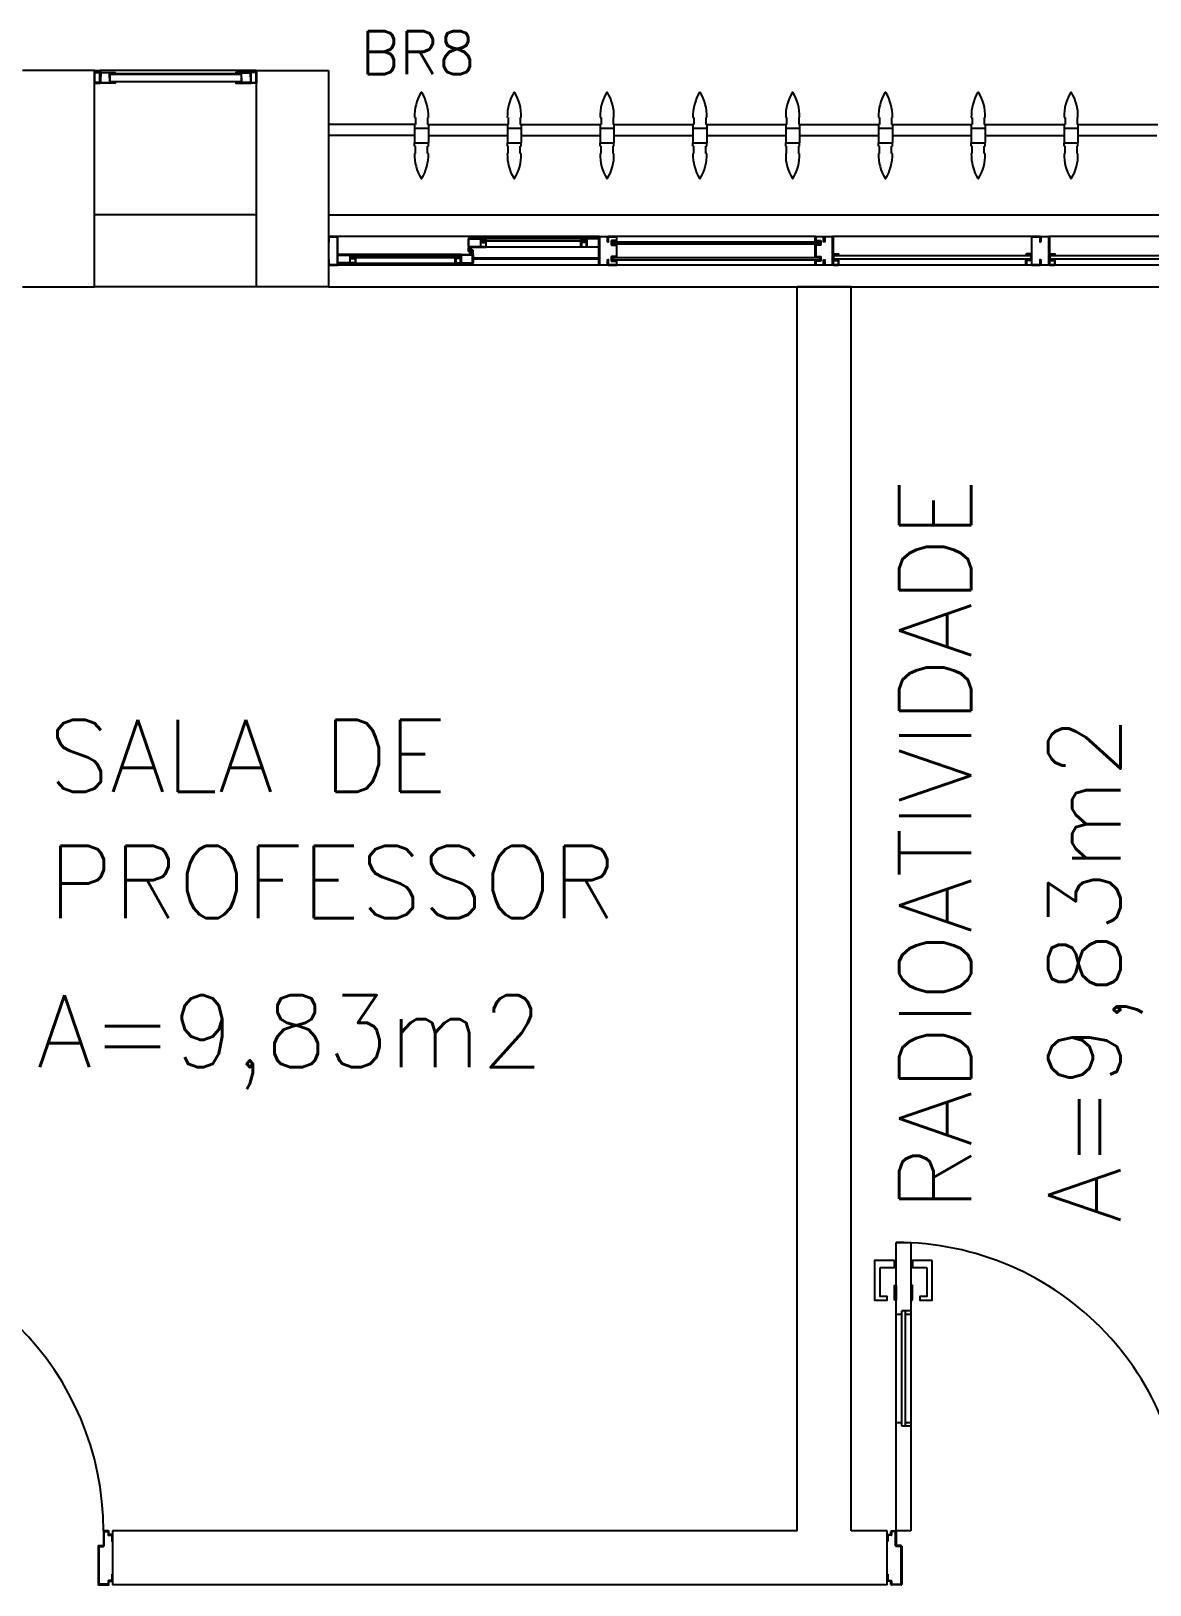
# Model space of a CAD drawing. Header units: millimetres. Extents: x 2128 to 2646, y 1972 to 2207.
# Drawn here: x 2286.636 to 2289.74, y 2139.365 to 2143.675 of the extents above; entities that cross this region are included whole.
import ezdxf

# ---------------------------------------------------------------- set-up
doc = ezdxf.new("R2010")
doc.units = ezdxf.units.MM
doc.linetypes.add('DASHED2', pattern=[0.375, 0.25, -0.125])
for name, color, linetype in [('AR-ALV', 2, 'Continuous'), ('AR-BRISES', 1, 'Continuous'), ('AR-ESQ', 1, 'Continuous'), ('AR-ESTC', 3, 'Continuous'), ('AR-PEITORIL', 1, 'Continuous'), ('AR-PORTA', 1, 'Continuous'), ('BR-PAINEL', 1, 'Continuous'), ('BR-SUPORTE', 1, 'Continuous'), ('BR-TEXTO', 2, 'Continuous'), ('DT-ESQ-BAGUETE-C', 1, 'Continuous'), ('DT-ESQ-BAGUETE-V', 1, 'Continuous'), ('DT-ESQ-CHAPA DOBRADA-V', 1, 'Continuous'), ('DT-ESQ-MARCO-V', 1, 'Continuous'), ('DT-ESQ-PERFIL CADEIRA-C', 2, 'Continuous'), ('DT-ESQ-PERFIL CADEIRA-V', 2, 'Continuous'), ('DT-ESQ-PERFIL U SIMPLES-C', 2, 'Continuous'), ('DT-ESQ-PERFIL U-C', 2, 'Continuous'), ('DT-ESQ-PERFIL U-V', 1, 'Continuous'), ('DT-ESQ-VENEZIANA-C', 1, 'Continuous'), ('DT-ESQ-VENEZIANA-V', 1, 'Continuous'), ('DT-ESQ-VIDRO-C', 2, 'Continuous'), ('DT-ESQ-VIDRO-V', 71, 'Continuous'), ('DT-TXTMOD', 1, 'Continuous'), ('maçaneta', 1, 'Continuous'), ('mov', 1, 'Continuous'), ('PM-PERFIL U-C', 2, 'Continuous'), ('PM-VIDRO', 2, 'Continuous'), ('pm1', 2, 'Continuous'), ('pm2', 2, 'Continuous'), ('TEXTO', 2, 'Continuous'), ('Área', 2, 'Continuous')]:
    doc.layers.add(name, color=color, linetype=linetype)
doc.styles.add('S10', font='simplex.shx', dxfattribs={"height": 0.1})
doc.styles.add('S12', font='simplex.shx', dxfattribs={"width": 1.1, "height": 0.12})
doc.styles.add('UNB-100', font='simplex.shx', dxfattribs={"height": 0.2})

# ---------------------------------------------------------------- blocks, each defined once
blk = doc.blocks.new('EF33-P')
at = {"layer": 'DT-ESQ-BAGUETE-C', "ltscale": 0.1}
for points in [[(3.136, -0.075), (3.1495, -0.075), (3.1495, -0.0735), (3.136, -0.0735), (3.136, -0.0615), (3.1495, -0.0615), (3.1495, -0.06), (3.136, -0.06, 0.414214), (3.1345, -0.0615), (3.1345, -0.0735, 0.414214)], [(3.214, -0.075), (3.2005, -0.075), (3.2005, -0.0735), (3.214, -0.0735), (3.214, -0.0615), (3.2005, -0.0615), (3.2005, -0.06), (3.214, -0.06, -0.414214), (3.2155, -0.0615), (3.2155, -0.0735, -0.414214)], [(3.736, -0.075), (3.7495, -0.075), (3.7495, -0.0735), (3.736, -0.0735), (3.736, -0.0615), (3.7495, -0.0615), (3.7495, -0.06), (3.736, -0.06, 0.414214), (3.7345, -0.0615), (3.7345, -0.0735, 0.414214)], [(4.7975, -0.08), (4.784, -0.08), (4.784, -0.0785), (4.797, -0.0785, 0.414214), (4.7975, -0.078), (4.7975, -0.067, 0.414214), (4.797, -0.0665), (4.784, -0.0665), (4.784, -0.065), (4.7975, -0.065, -0.414214), (4.799, -0.0665), (4.799, -0.0785, -0.414214)], [(5.0765, -0.08), (5.09, -0.08), (5.09, -0.0785), (5.077, -0.0785, -0.414214), (5.0765, -0.078), (5.0765, -0.067, -0.414214), (5.077, -0.0665), (5.09, -0.0665), (5.09, -0.065), (5.0765, -0.065, 0.414214), (5.075, -0.0665), (5.075, -0.0785, 0.414214)], [(4.4485, -0.125), (4.435, -0.125), (4.435, -0.1235), (4.448, -0.1235, 0.414214), (4.4485, -0.123), (4.4485, -0.112, 0.414214), (4.448, -0.1115), (4.435, -0.1115), (4.435, -0.11), (4.4485, -0.11, -0.414214), (4.45, -0.1115), (4.45, -0.1235, -0.414214)], [(4.714, -0.125), (4.7275, -0.125), (4.7275, -0.1235), (4.7145, -0.1235, -0.414214), (4.714, -0.123), (4.714, -0.112, -0.414214), (4.7145, -0.1115), (4.7275, -0.1115), (4.7275, -0.11), (4.714, -0.11, 0.414214), (4.7125, -0.1115), (4.7125, -0.1235, 0.414214)]]:
    blk.add_lwpolyline(points, format="xyb", close=True, dxfattribs=at)
at = {"layer": 'DT-ESQ-BAGUETE-V', "ltscale": 0.1}
for p, q in [((4.7975, -0.065), (5.0765, -0.065)), ((4.4485, -0.11), (4.714, -0.11))]:
    blk.add_line(p, q, dxfattribs=at)
at = {"layer": 'DT-ESQ-CHAPA DOBRADA-V', "ltscale": 0.1}
for p, q in [((4.4, -0.077), (4.749, -0.077)), ((4.4, -0.08), (4.749, -0.08))]:
    blk.add_line(p, q, dxfattribs=at)
at = {"layer": 'DT-ESQ-MARCO-V', "ltscale": 0.1}
for p, q in [((1.9985, -0.06), (3.1515, -0.06)), ((3.1985, -0.06), (3.7515, -0.06)), ((3.7985, -0.06), (4.3515, -0.06)), ((1.9985, -0.14), (3.1515, -0.14)), ((3.1985, -0.14), (3.7515, -0.14)), ((3.7985, -0.14), (4.3515, -0.14))]:
    blk.add_line(p, q, dxfattribs=at)
at = {"layer": 'DT-ESQ-PERFIL CADEIRA-C', "ltscale": 0.1}
for p, q in [((4.751, -0.0885), (4.7975, -0.0885)), ((5.125, -0.0885), (5.0765, -0.0885)), ((4.4, -0.1335), (4.4485, -0.1335)), ((4.7605, -0.1335), (4.714, -0.1335))]:
    blk.add_line(p, q, dxfattribs=at)
for points in [[(4.7975, -0.087, -1), (4.7975, -0.09), (4.751, -0.09, -0.414214), (4.749, -0.088), (4.749, -0.067, -0.414214), (4.751, -0.065), (4.7825, -0.065, -0.414214), (4.784, -0.0665), (4.784, -0.087)], [(4.784, -0.0885, -0.198913), (4.7829, -0.0881, -0.198913), (4.7825, -0.087), (4.7825, -0.067, 0.414214), (4.782, -0.0665), (4.751, -0.0665, 0.414214), (4.7505, -0.067), (4.7505, -0.088, 0.414214), (4.751, -0.0885)], [(5.0765, -0.09), (5.125, -0.09), (5.125, -0.0885), (5.09, -0.0885, 0.198912), (5.0911, -0.0881, 0.198913), (5.0915, -0.087), (5.0915, -0.067, -0.414214), (5.092, -0.0665), (5.125, -0.0665), (5.125, -0.065), (5.0915, -0.065, 0.414214), (5.09, -0.0665), (5.09, -0.0785), (5.09, -0.08), (5.09, -0.087), (5.0765, -0.087, 1)], [(4.4485, -0.135), (4.4, -0.135), (4.4, -0.1335), (4.435, -0.1335, -0.198912), (4.4339, -0.1331, -0.198913), (4.4335, -0.132), (4.4335, -0.112, 0.414214), (4.433, -0.1115), (4.4, -0.1115), (4.4, -0.11), (4.4335, -0.11, -0.414214), (4.435, -0.1115), (4.435, -0.1235), (4.435, -0.125), (4.435, -0.132), (4.4485, -0.132, -1)], [(4.714, -0.132, 1), (4.714, -0.135), (4.7605, -0.135, 0.414214), (4.7625, -0.133), (4.7625, -0.112, 0.414214), (4.7605, -0.11), (4.729, -0.11, 0.414214), (4.7275, -0.1115), (4.7275, -0.132)], [(4.7275, -0.1335, 0.198913), (4.7286, -0.1331, 0.198913), (4.729, -0.132), (4.729, -0.112, -0.414214), (4.7295, -0.1115), (4.7605, -0.1115, -0.414214), (4.761, -0.112), (4.761, -0.133, -0.414214), (4.7605, -0.1335)]]:
    blk.add_lwpolyline(points, format="xyb", close=True, dxfattribs=at)
at = {"layer": 'DT-ESQ-PERFIL CADEIRA-V', "ltscale": 0.1}
for p, q in [((4.7825, -0.09), (5.0765, -0.09)), ((4.4485, -0.135), (4.714, -0.135))]:
    blk.add_line(p, q, dxfattribs=at)
at = {"layer": 'DT-ESQ-PERFIL U SIMPLES-C', "ltscale": 0.1}
for points in [[(4.751, -0.102), (4.759, -0.102), (4.759, -0.1005), (4.751, -0.1005, -0.414214), (4.7505, -0.1), (4.7505, -0.092, -0.414214), (4.751, -0.0915), (4.759, -0.0915), (4.759, -0.09), (4.751, -0.09, 0.414214), (4.749, -0.092), (4.749, -0.1, 0.414214)], [(4.7605, -0.098), (4.7525, -0.098), (4.7525, -0.0995), (4.7605, -0.0995, -0.414214), (4.761, -0.1), (4.761, -0.108, -0.414214), (4.7605, -0.1085), (4.7525, -0.1085), (4.7525, -0.11), (4.7605, -0.11, 0.414214), (4.7625, -0.108), (4.7625, -0.1, 0.414214)]]:
    blk.add_lwpolyline(points, format="xyb", close=True, dxfattribs=at)
at = {"layer": 'DT-ESQ-PERFIL U-C', "ltscale": 0.1}
for points in [[(3.15, -0.0905), (3.15, -0.0905, -0.414214), (3.1515, -0.092), (3.1515, -0.1385), (3.1735, -0.1385), (3.1735, -0.125), (3.175, -0.125), (3.175, -0.1385, -0.414214), (3.1735, -0.14), (3.1515, -0.14, -0.414214), (3.15, -0.1385), (3.15, -0.092), (3.1365, -0.092, -1), (3.1365, -0.089), (3.15, -0.089), (3.15, -0.0615, -0.414214), (3.1515, -0.06), (3.1735, -0.06, -0.414214), (3.175, -0.0615), (3.175, -0.075), (3.1735, -0.075), (3.1735, -0.0615), (3.1515, -0.0615), (3.1515, -0.089, -0.414214), (3.15, -0.0905), (3.1365, -0.0905)], [(3.2, -0.0905), (3.2, -0.0905, 0.414214), (3.1985, -0.092), (3.1985, -0.1385), (3.1765, -0.1385), (3.1765, -0.125), (3.175, -0.125), (3.175, -0.1385, 0.414214), (3.1765, -0.14), (3.1985, -0.14, 0.414214), (3.2, -0.1385), (3.2, -0.092), (3.2135, -0.092, 1), (3.2135, -0.089), (3.2, -0.089), (3.2, -0.0615, 0.414214), (3.1985, -0.06), (3.1765, -0.06, 0.414214), (3.175, -0.0615), (3.175, -0.075), (3.1765, -0.075), (3.1765, -0.0615), (3.1985, -0.0615), (3.1985, -0.089, 0.414214), (3.2, -0.0905), (3.2135, -0.0905)], [(3.75, -0.0905), (3.75, -0.0905, -0.414214), (3.7515, -0.092), (3.7515, -0.1385), (3.7735, -0.1385), (3.7735, -0.125), (3.775, -0.125), (3.775, -0.1385, -0.414214), (3.7735, -0.14), (3.7515, -0.14, -0.414214), (3.75, -0.1385), (3.75, -0.092), (3.7365, -0.092, -1), (3.7365, -0.089), (3.75, -0.089), (3.75, -0.0615, -0.414214), (3.7515, -0.06), (3.7735, -0.06, -0.414214), (3.775, -0.0615), (3.775, -0.075), (3.7735, -0.075), (3.7735, -0.0615), (3.7515, -0.0615), (3.7515, -0.089, -0.414214), (3.75, -0.0905), (3.7365, -0.0905)]]:
    blk.add_lwpolyline(points, format="xyb", dxfattribs=at)
for points in [[(3.8, -0.1285), (3.8, -0.1385, -0.414214), (3.7985, -0.14), (3.7765, -0.14, -0.414214), (3.775, -0.1385), (3.775, -0.125), (3.7765, -0.125), (3.7765, -0.138, 0.414214), (3.777, -0.1385), (3.798, -0.1385, 0.414214), (3.7985, -0.138), (3.7985, -0.1285), (3.7855, -0.1285, -0.414214), (3.784, -0.127), (3.784, -0.117, -0.414214), (3.7855, -0.1155), (3.7985, -0.1155), (3.7985, -0.0845), (3.7855, -0.0845, -0.414214), (3.784, -0.083), (3.784, -0.073, -0.414214), (3.7855, -0.0715), (3.7985, -0.0715), (3.7985, -0.062, 0.414214), (3.798, -0.0615), (3.777, -0.0615, 0.414214), (3.7765, -0.062), (3.7765, -0.075), (3.775, -0.075), (3.775, -0.0615, -0.414214), (3.7765, -0.06), (3.7985, -0.06, -0.414214), (3.8, -0.0615), (3.8, -0.0715, -0.414214), (3.7985, -0.073), (3.7855, -0.073), (3.7855, -0.083), (3.7985, -0.083), (3.7985, -0.083, -0.414214), (3.8, -0.0845), (3.8, -0.1155, -0.414214), (3.7985, -0.117), (3.7985, -0.117), (3.7855, -0.117), (3.7855, -0.127), (3.7985, -0.127, -0.414214)], [(4.35, -0.1285), (4.35, -0.1385, 0.414214), (4.3515, -0.14), (4.3735, -0.14, 0.414214), (4.375, -0.1385), (4.375, -0.125), (4.3735, -0.125), (4.3735, -0.138, -0.414214), (4.373, -0.1385), (4.352, -0.1385, -0.414214), (4.3515, -0.138), (4.3515, -0.1285), (4.3645, -0.1285, 0.414214), (4.366, -0.127), (4.366, -0.117, 0.414214), (4.3645, -0.1155), (4.3515, -0.1155), (4.3515, -0.0845), (4.3645, -0.0845, 0.414214), (4.366, -0.083), (4.366, -0.073, 0.414214), (4.3645, -0.0715), (4.3515, -0.0715), (4.3515, -0.062, -0.414214), (4.352, -0.0615), (4.373, -0.0615, -0.414214), (4.3735, -0.062), (4.3735, -0.075), (4.375, -0.075), (4.375, -0.0615, 0.414214), (4.3735, -0.06), (4.3515, -0.06, 0.414214), (4.35, -0.0615), (4.35, -0.0715, 0.414214), (4.3515, -0.073), (4.3645, -0.073), (4.3645, -0.083), (4.3515, -0.083), (4.3515, -0.083, 0.414214), (4.35, -0.0845), (4.35, -0.1155, 0.414214), (4.3515, -0.117), (4.3515, -0.117), (4.3645, -0.117), (4.3645, -0.127), (4.3515, -0.127, 0.414214)], [(4.375, -0.0615, -0.414214), (4.3765, -0.06), (4.3985, -0.06, -0.414214), (4.4, -0.0615), (4.4, -0.1385, -0.414214), (4.3985, -0.14), (4.3765, -0.14, -0.414214), (4.375, -0.1385), (4.375, -0.125), (4.3765, -0.125), (4.3765, -0.138, 0.414214), (4.377, -0.1385), (4.398, -0.1385, 0.414214), (4.3985, -0.138), (4.3985, -0.062, 0.414214), (4.398, -0.0615), (4.377, -0.0615, 0.414214), (4.3765, -0.062), (4.3765, -0.075), (4.375, -0.075)], [(5.15, -0.0615, 0.414214), (5.1485, -0.06), (5.1265, -0.06, 0.414214), (5.125, -0.0615), (5.125, -0.1385, 0.414214), (5.1265, -0.14), (5.1485, -0.14, 0.414214), (5.15, -0.1385), (5.15, -0.125), (5.1485, -0.125), (5.1485, -0.138, -0.414214), (5.148, -0.1385), (5.127, -0.1385, -0.414214), (5.1265, -0.138), (5.1265, -0.062, -0.414214), (5.127, -0.0615), (5.148, -0.0615, -0.414214), (5.1485, -0.062), (5.1485, -0.075), (5.15, -0.075)]]:
    blk.add_lwpolyline(points, format="xyb", close=True, dxfattribs=at)
at = {"layer": 'DT-ESQ-PERFIL U-V', "ltscale": 0.1}
for p, q in [((4.3985, -0.06), (5.1265, -0.06)), ((4.3985, -0.14), (5.1265, -0.14))]:
    blk.add_line(p, q, dxfattribs=at)
at = {"layer": 'DT-ESQ-VIDRO-C', "ltscale": 0.1}
for points in [[(2.002, -0.087), (2.002, -0.077), (3.148, -0.077), (3.148, -0.087)], [(3.202, -0.087), (3.202, -0.077), (3.748, -0.077), (3.748, -0.087)], [(4.3625, -0.081), (4.3625, -0.075), (3.7875, -0.075), (3.7875, -0.081)], [(5.0875, -0.085), (5.0875, -0.082), (4.7865, -0.082), (4.7865, -0.085)], [(4.438, -0.13), (4.438, -0.127), (4.7245, -0.127), (4.7245, -0.13)]]:
    blk.add_lwpolyline(points, close=True, dxfattribs=at)
at = {"layer": 'DT-ESQ-VIDRO-V', "ltscale": 0.1}
blk.add_lwpolyline([(4.3625, -0.119), (4.3625, -0.125), (3.7875, -0.125), (3.7875, -0.119)], close=True, dxfattribs=at)
at = {"layer": 'DT-TXTMOD', "ltscale": 0.1, "style": 'S10', "flags": 3}
for tag, p in [('M01', (0.025, -0.28)), ('M02', (0.3253, -0.28)), ('M03', (0.627, -0.28)), ('M04', (0.9288, -0.28)), ('M05', (1.2306, -0.28)), ('M06', (1.5323, -0.28)), ('M07', (1.8341, -0.28)), ('M08', (2.1359, -0.28)), ('M09', (2.4376, -0.28)), ('M10', (2.7394, -0.28)), ('M11', (3.0412, -0.28)), ('M12', (3.3429, -0.28)), ('M13', (3.6447, -0.28)), ('M14', (3.9464, -0.28)), ('M15', (4.2482, -0.28)), ('M16', (4.55, -0.28)), ('M17', (4.8517, -0.28))]:
    blk.add_attdef(tag, p, '', height=0.1, dxfattribs=at)
blk = doc.blocks.new('BR-MODULO8')
at = {"layer": 'BR-PAINEL'}
for p, q in [((-4.9117, 0.27), (-4.9092, 0.27)), ((-4.9092, 0.27), (-4.9092, 0.25)), ((-4.8758, 0.27), (-4.8758, 0.25)), ((-4.8733, 0.27), (-4.8758, 0.27)), ((-4.6542, 0.27), (-4.6517, 0.27)), ((-4.6517, 0.27), (-4.6517, 0.25)), ((-4.6183, 0.27), (-4.6183, 0.25)), ((-4.6158, 0.27), (-4.6183, 0.27)), ((-4.3967, 0.27), (-4.3942, 0.27)), ((-4.3942, 0.27), (-4.3942, 0.25)), ((-4.3608, 0.27), (-4.3608, 0.25)), ((-4.3583, 0.27), (-4.3608, 0.27)), ((-4.1392, 0.27), (-4.1367, 0.27)), ((-4.1367, 0.27), (-4.1367, 0.25)), ((-4.1033, 0.27), (-4.1033, 0.25)), ((-4.1008, 0.27), (-4.1033, 0.27)), ((-3.8817, 0.27), (-3.8792, 0.27)), ((-3.8792, 0.27), (-3.8792, 0.25)), ((-3.8458, 0.27), (-3.8458, 0.25)), ((-3.8433, 0.27), (-3.8458, 0.27)), ((-3.6242, 0.27), (-3.6217, 0.27)), ((-3.6217, 0.27), (-3.6217, 0.25)), ((-3.5883, 0.27), (-3.5883, 0.25)), ((-3.5858, 0.27), (-3.5883, 0.27)), ((-3.3667, 0.27), (-3.3642, 0.27)), ((-3.3642, 0.27), (-3.3642, 0.25)), ((-3.3308, 0.27), (-3.3308, 0.25)), ((-3.3283, 0.27), (-3.3308, 0.27)), ((-3.1092, 0.27), (-3.1067, 0.27)), ((-3.1067, 0.27), (-3.1067, 0.25)), ((-3.0733, 0.27), (-3.0733, 0.25)), ((-3.0708, 0.27), (-3.0733, 0.27)), ((-4.9117, 0.25), (-4.9117, 0.24)), ((-4.9117, 0.25), (-4.9092, 0.25)), ((-4.9117, 0.24), (-4.8733, 0.24)), ((-4.9117, 0.24), (-4.9117, 0.2)), ((-4.8733, 0.25), (-4.8758, 0.25)), ((-4.8733, 0.25), (-4.8733, 0.24)), ((-4.8733, 0.24), (-4.8733, 0.2)), ((-4.6542, 0.25), (-4.6542, 0.24)), ((-4.6542, 0.25), (-4.6517, 0.25)), ((-4.6542, 0.24), (-4.6158, 0.24)), ((-4.6542, 0.24), (-4.6542, 0.2)), ((-4.6158, 0.25), (-4.6183, 0.25)), ((-4.6158, 0.25), (-4.6158, 0.24)), ((-4.6158, 0.24), (-4.6158, 0.2)), ((-4.3967, 0.25), (-4.3967, 0.24)), ((-4.3967, 0.25), (-4.3942, 0.25)), ((-4.3967, 0.24), (-4.3583, 0.24)), ((-4.3967, 0.24), (-4.3967, 0.2)), ((-4.3583, 0.25), (-4.3608, 0.25)), ((-4.3583, 0.25), (-4.3583, 0.24)), ((-4.3583, 0.24), (-4.3583, 0.2)), ((-4.1392, 0.25), (-4.1392, 0.24)), ((-4.1392, 0.25), (-4.1367, 0.25)), ((-4.1392, 0.24), (-4.1008, 0.24)), ((-4.1392, 0.24), (-4.1392, 0.2)), ((-4.1008, 0.25), (-4.1033, 0.25)), ((-4.1008, 0.25), (-4.1008, 0.24)), ((-4.1008, 0.24), (-4.1008, 0.2)), ((-3.8817, 0.25), (-3.8817, 0.24)), ((-3.8817, 0.25), (-3.8792, 0.25)), ((-3.8817, 0.24), (-3.8433, 0.24)), ((-3.8817, 0.24), (-3.8817, 0.2)), ((-3.8433, 0.25), (-3.8458, 0.25)), ((-3.8433, 0.25), (-3.8433, 0.24)), ((-3.8433, 0.24), (-3.8433, 0.2)), ((-3.6242, 0.25), (-3.6242, 0.24)), ((-3.6242, 0.25), (-3.6217, 0.25)), ((-3.6242, 0.24), (-3.5858, 0.24)), ((-3.6242, 0.24), (-3.6242, 0.2)), ((-3.5858, 0.25), (-3.5883, 0.25)), ((-3.5858, 0.25), (-3.5858, 0.24)), ((-3.5858, 0.24), (-3.5858, 0.2)), ((-3.3667, 0.25), (-3.3667, 0.24)), ((-3.3667, 0.25), (-3.3642, 0.25)), ((-3.3667, 0.24), (-3.3283, 0.24)), ((-3.3667, 0.24), (-3.3667, 0.2)), ((-3.3283, 0.25), (-3.3308, 0.25)), ((-3.3283, 0.25), (-3.3283, 0.24)), ((-3.3283, 0.24), (-3.3283, 0.2)), ((-3.1092, 0.25), (-3.1092, 0.24)), ((-3.1092, 0.25), (-3.1067, 0.25)), ((-3.1092, 0.24), (-3.0708, 0.24)), ((-3.1092, 0.24), (-3.1092, 0.2)), ((-3.0708, 0.25), (-3.0733, 0.25)), ((-3.0708, 0.25), (-3.0708, 0.24)), ((-3.0708, 0.24), (-3.0708, 0.2)), ((-4.9117, 0.2), (-4.8733, 0.2)), ((-4.9117, 0.19), (-4.9117, 0.2)), ((-4.9117, 0.19), (-4.9092, 0.19)), ((-4.9092, 0.17), (-4.9092, 0.19)), ((-4.8733, 0.19), (-4.8758, 0.19)), ((-4.8758, 0.17), (-4.8758, 0.19)), ((-4.8733, 0.19), (-4.8733, 0.2)), ((-4.6542, 0.2), (-4.6158, 0.2)), ((-4.6542, 0.19), (-4.6542, 0.2)), ((-4.6542, 0.19), (-4.6517, 0.19)), ((-4.6517, 0.17), (-4.6517, 0.19)), ((-4.6158, 0.19), (-4.6183, 0.19)), ((-4.6183, 0.17), (-4.6183, 0.19)), ((-4.6158, 0.19), (-4.6158, 0.2)), ((-4.3967, 0.2), (-4.3583, 0.2)), ((-4.3967, 0.19), (-4.3967, 0.2)), ((-4.3967, 0.19), (-4.3942, 0.19)), ((-4.3942, 0.17), (-4.3942, 0.19)), ((-4.3583, 0.19), (-4.3608, 0.19)), ((-4.3608, 0.17), (-4.3608, 0.19)), ((-4.3583, 0.19), (-4.3583, 0.2)), ((-4.1392, 0.2), (-4.1008, 0.2)), ((-4.1392, 0.19), (-4.1392, 0.2)), ((-4.1392, 0.19), (-4.1367, 0.19)), ((-4.1367, 0.17), (-4.1367, 0.19)), ((-4.1008, 0.19), (-4.1033, 0.19)), ((-4.1033, 0.17), (-4.1033, 0.19)), ((-4.1008, 0.19), (-4.1008, 0.2)), ((-3.8817, 0.2), (-3.8433, 0.2)), ((-3.8817, 0.19), (-3.8817, 0.2)), ((-3.8817, 0.19), (-3.8792, 0.19)), ((-3.8792, 0.17), (-3.8792, 0.19)), ((-3.8433, 0.19), (-3.8458, 0.19)), ((-3.8458, 0.17), (-3.8458, 0.19)), ((-3.8433, 0.19), (-3.8433, 0.2)), ((-3.6242, 0.2), (-3.5858, 0.2)), ((-3.6242, 0.19), (-3.6242, 0.2)), ((-3.6242, 0.19), (-3.6217, 0.19)), ((-3.6217, 0.17), (-3.6217, 0.19)), ((-3.5858, 0.19), (-3.5883, 0.19)), ((-3.5883, 0.17), (-3.5883, 0.19)), ((-3.5858, 0.19), (-3.5858, 0.2)), ((-3.3667, 0.2), (-3.3283, 0.2)), ((-3.3667, 0.19), (-3.3667, 0.2)), ((-3.3667, 0.19), (-3.3642, 0.19)), ((-3.3642, 0.17), (-3.3642, 0.19)), ((-3.3283, 0.19), (-3.3308, 0.19)), ((-3.3308, 0.17), (-3.3308, 0.19)), ((-3.3283, 0.19), (-3.3283, 0.2)), ((-3.1092, 0.2), (-3.0708, 0.2)), ((-3.1092, 0.19), (-3.1092, 0.2)), ((-3.1092, 0.19), (-3.1067, 0.19)), ((-3.1067, 0.17), (-3.1067, 0.19)), ((-3.0708, 0.19), (-3.0733, 0.19)), ((-3.0733, 0.17), (-3.0733, 0.19)), ((-3.0708, 0.19), (-3.0708, 0.2)), ((-4.9117, 0.17), (-4.9092, 0.17)), ((-4.8733, 0.17), (-4.8758, 0.17)), ((-4.6542, 0.17), (-4.6517, 0.17)), ((-4.6158, 0.17), (-4.6183, 0.17)), ((-4.3967, 0.17), (-4.3942, 0.17)), ((-4.3583, 0.17), (-4.3608, 0.17)), ((-4.1392, 0.17), (-4.1367, 0.17)), ((-4.1008, 0.17), (-4.1033, 0.17)), ((-3.8817, 0.17), (-3.8792, 0.17)), ((-3.8433, 0.17), (-3.8458, 0.17)), ((-3.6242, 0.17), (-3.6217, 0.17)), ((-3.5858, 0.17), (-3.5883, 0.17)), ((-3.3667, 0.17), (-3.3642, 0.17)), ((-3.3283, 0.17), (-3.3308, 0.17)), ((-3.1092, 0.17), (-3.1067, 0.17)), ((-3.0708, 0.17), (-3.0733, 0.17))]:
    blk.add_line(p, q, dxfattribs=at)
for centre, radius, start, end in [((-4.7867, 0.2739), 0.1251, 148.4721, 181.772), ((-4.8925, 0.3387), 0.001, 37.1012, 142.8988), ((-4.9983, 0.2739), 0.1251, 358.228, 31.5279), ((-4.5292, 0.2739), 0.1251, 148.4721, 181.772), ((-4.635, 0.3387), 0.001, 37.1012, 142.8988), ((-4.7408, 0.2739), 0.1251, 358.228, 31.5279), ((-4.2717, 0.2739), 0.1251, 148.4721, 181.772), ((-4.3775, 0.3387), 0.001, 37.1012, 142.8988), ((-4.4833, 0.2739), 0.1251, 358.228, 31.5279), ((-4.0142, 0.2739), 0.1251, 148.4721, 181.772), ((-4.12, 0.3387), 0.001, 37.1012, 142.8988), ((-4.2258, 0.2739), 0.1251, 358.228, 31.5279), ((-3.7567, 0.2739), 0.1251, 148.4721, 181.772), ((-3.8625, 0.3387), 0.001, 37.1012, 142.8988), ((-3.9683, 0.2739), 0.1251, 358.228, 31.5279), ((-3.4992, 0.2739), 0.1251, 148.4721, 181.772), ((-3.605, 0.3387), 0.001, 37.1012, 142.8988), ((-3.7108, 0.2739), 0.1251, 358.228, 31.5279), ((-3.2417, 0.2739), 0.1251, 148.4721, 181.772), ((-3.3475, 0.3387), 0.001, 37.1012, 142.8988), ((-3.4533, 0.2739), 0.1251, 358.228, 31.5279), ((-2.9842, 0.2739), 0.1251, 148.4721, 181.772), ((-3.09, 0.3387), 0.001, 37.1012, 142.8988), ((-3.1958, 0.2739), 0.1251, 358.228, 31.5279), ((-4.7867, 0.1661), 0.1251, 178.228, 211.5279), ((-4.9983, 0.1661), 0.1251, 328.4721, 1.772), ((-4.5292, 0.1661), 0.1251, 178.228, 211.5279), ((-4.7408, 0.1661), 0.1251, 328.4721, 1.772), ((-4.2717, 0.1661), 0.1251, 178.228, 211.5279), ((-4.4833, 0.1661), 0.1251, 328.4721, 1.772), ((-4.0142, 0.1661), 0.1251, 178.228, 211.5279), ((-4.2258, 0.1661), 0.1251, 328.4721, 1.772), ((-3.7567, 0.1661), 0.1251, 178.228, 211.5279), ((-3.9683, 0.1661), 0.1251, 328.4721, 1.772), ((-3.4992, 0.1661), 0.1251, 178.228, 211.5279), ((-3.7108, 0.1661), 0.1251, 328.4721, 1.772), ((-3.2417, 0.1661), 0.1251, 178.228, 211.5279), ((-3.4533, 0.1661), 0.1251, 328.4721, 1.772), ((-2.9842, 0.1661), 0.1251, 178.228, 211.5279), ((-3.1958, 0.1661), 0.1251, 328.4721, 1.772), ((-4.8925, 0.1013), 0.001, 217.1012, 322.8988), ((-4.635, 0.1013), 0.001, 217.1012, 322.8988), ((-4.3775, 0.1013), 0.001, 217.1012, 322.8988), ((-4.12, 0.1013), 0.001, 217.1012, 322.8988), ((-3.8625, 0.1013), 0.001, 217.1012, 322.8988), ((-3.605, 0.1013), 0.001, 217.1012, 322.8988), ((-3.3475, 0.1013), 0.001, 217.1012, 322.8988), ((-3.09, 0.1013), 0.001, 217.1012, 322.8988)]:
    blk.add_arc(centre, radius, start, end, dxfattribs=at)
at = {"layer": 'BR-SUPORTE'}
for p, q in [((-4.9117, 0.25), (-5.15, 0.25)), ((-4.9117, 0.22), (-5.15, 0.22)), ((-4.8733, 0.25), (-4.6517, 0.25)), ((-4.8733, 0.22), (-4.6542, 0.22)), ((-4.6158, 0.25), (-4.3942, 0.25)), ((-4.6158, 0.22), (-4.3967, 0.22)), ((-4.3583, 0.25), (-4.1367, 0.25)), ((-4.3583, 0.22), (-4.1392, 0.22)), ((-4.1008, 0.25), (-3.8792, 0.25)), ((-4.1008, 0.22), (-3.8817, 0.22)), ((-3.8433, 0.25), (-3.6217, 0.25)), ((-3.8433, 0.22), (-3.6242, 0.22)), ((-3.5858, 0.25), (-3.3642, 0.25)), ((-3.5858, 0.22), (-3.3667, 0.22)), ((-3.3283, 0.25), (-3.1067, 0.25)), ((-3.3283, 0.22), (-3.1092, 0.22)), ((-3.0708, 0.25), (-2.8492, 0.25)), ((-3.0708, 0.22), (-2.8517, 0.22))]:
    blk.add_line(p, q, dxfattribs=at)
blk = doc.blocks.new('PM3V')
at = {"layer": 'maçaneta'}
for points in [[(0.02, 0.9), (-0.035, 0.9), (-0.035, 0.79), (0, 0.79), (0, 0.8), (-0.02, 0.8), (-0.02, 0.8785, -0.414214), (-0.0185, 0.88), (0.02, 0.88)], [(0.125, 0.9), (0.07, 0.9), (0.07, 0.88), (0.1085, 0.88, -0.414214), (0.11, 0.8785), (0.11, 0.8), (0.09, 0.8), (0.09, 0.79), (0.125, 0.79)]]:
    blk.add_lwpolyline(points, format="xyb", close=True, dxfattribs=at)
for points in [[(0.02, 0.79), (0.02, 0.83), (0.025, 0.83), (0.025, 0.79)], [(0.07, 0.79), (0.07, 0.83), (0.065, 0.83), (0.065, 0.79)]]:
    blk.add_lwpolyline(points, close=True, dxfattribs=at)
at = {"layer": 'mov'}
blk.add_arc((0.025, 0.15), 0.8, 356.8472, 90, dxfattribs=at)
at = {"layer": 'PM-PERFIL U-C'}
for p, q in [((0, 0.12), (0, 0.1385)), ((0.0015, 0.14), (0.01, 0.14)), ((0.002, 0.138), (0.002, 0.12)), ((0.0105, 0.138), (0.002, 0.138)), ((0.01, 0.14), (0.01, 0.1485)), ((0.0115, 0.15), (0.0235, 0.15)), ((0.012, 0.148), (0.012, 0.1395)), ((0.023, 0.148), (0.012, 0.148)), ((0.023, 0.1085), (0.023, 0.148)), ((0.025, 0.1485), (0.025, 0.109)), ((0.825, 0.1485), (0.825, 0.109)), ((0.8385, 0.15), (0.8265, 0.15)), ((0.827, 0.148), (0.838, 0.148)), ((0.827, 0.1085), (0.827, 0.148)), ((0.838, 0.148), (0.838, 0.1395)), ((0.8395, 0.138), (0.848, 0.138)), ((0.84, 0.14), (0.84, 0.1485)), ((0.8485, 0.14), (0.84, 0.14)), ((0.848, 0.138), (0.848, 0.12)), ((0.85, 0.12), (0.85, 0.1385)), ((0.002, 0.12), (0, 0.12)), ((0.038, 0.107), (0.0245, 0.107)), ((0.0385, 0.109), (0.025, 0.109)), ((0.038, 0.107), (0.038, 0.002)), ((0.04, 0.1075), (0.04, 0.0015)), ((0.81, 0.1075), (0.81, 0.0015)), ((0.8115, 0.109), (0.825, 0.109)), ((0.812, 0.107), (0.8255, 0.107)), ((0.812, 0.107), (0.812, 0.002)), ((0.848, 0.12), (0.85, 0.12)), ((0, 0.03), (0.002, 0.03)), ((0, 0.0115), (0, 0.03)), ((0.01, 0.01), (0.0015, 0.01)), ((0.002, 0.03), (0.002, 0.012)), ((0.002, 0.012), (0.0105, 0.012)), ((0.01, 0.0015), (0.01, 0.01)), ((0.0385, 0), (0.0115, 0)), ((0.012, 0.0105), (0.012, 0.002)), ((0.012, 0.002), (0.038, 0.002)), ((0.8115, 0), (0.8385, 0)), ((0.838, 0.002), (0.812, 0.002)), ((0.838, 0.0105), (0.838, 0.002)), ((0.848, 0.012), (0.8395, 0.012)), ((0.84, 0.0015), (0.84, 0.01)), ((0.84, 0.01), (0.8485, 0.01)), ((0.85, 0.03), (0.848, 0.03)), ((0.848, 0.03), (0.848, 0.012)), ((0.85, 0.0115), (0.85, 0.03))]:
    blk.add_line(p, q, dxfattribs=at)
for centre, start, end in [((0.0015, 0.1385), 90, 180), ((0.0115, 0.1485), 90, 180), ((0.0105, 0.1395), 270, 0), ((0.0235, 0.1485), 360, 90), ((0.8265, 0.1485), 90, 180), ((0.8395, 0.1395), 180, 270), ((0.8385, 0.1485), 0, 90), ((0.8485, 0.1385), 0, 90), ((0.0245, 0.1085), 180, 270), ((0.0385, 0.1075), 0, 90), ((0.8115, 0.1075), 90, 180), ((0.8255, 0.1085), 270, 0), ((0.0015, 0.0115), 180, 270), ((0.0115, 0.0015), 180, 270), ((0.0105, 0.0105), 0, 90), ((0.0385, 0.0015), 269.9386, 0), ((0.8115, 0.0015), 180, 270.0614), ((0.8395, 0.0105), 90, 180), ((0.8385, 0.0015), 270, 0), ((0.8485, 0.0115), 270, 0)]:
    blk.add_arc(centre, 0.0015, start, end, dxfattribs=at)
at = {"layer": 'PM-VIDRO', "color": 1}
for p, q in [((0.04, 0.45), (0.04, 0.75)), ((0.05, 0.75), (0.05, 0.45))]:
    blk.add_line(p, q, dxfattribs=at)
at = {"layer": 'pm1'}
for p, q in [((0.025, 0.95), (0.065, 0.95)), ((0.025, 0.75), (0.025, 0.95)), ((0.065, 0.95), (0.065, 0.76)), ((0.04, 0.75), (0.025, 0.75)), ((0.065, 0.76), (0.04, 0.76)), ((0.04, 0.75), (0.04, 0.76)), ((0.05, 0.76), (0.05, 0.75)), ((0.065, 0.75), (0.05, 0.75)), ((0.065, 0.76), (0.065, 0.75)), ((0.025, 0.15), (0.025, 0.45)), ((0.04, 0.45), (0.025, 0.45)), ((0.04, 0.44), (0.04, 0.45)), ((0.065, 0.44), (0.04, 0.44)), ((0.065, 0.45), (0.05, 0.45)), ((0.05, 0.45), (0.05, 0.44)), ((0.065, 0.45), (0.065, 0.44)), ((0.065, 0.44), (0.065, 0.15)), ((0.065, 0.15), (0.025, 0.15))]:
    blk.add_line(p, q, dxfattribs=at)
at = {"layer": 'pm2'}
for p, q in [((0.025, 0.45), (0.025, 0.75)), ((0.065, 0.75), (0.065, 0.45)), ((0.025, 0.15), (0.025, 0.109)), ((0.025, 0.109), (0.035, 0.109)), ((0.8252, 0.109), (0.8152, 0.109)), ((0.8152, 0), (0.8402, 0)), ((0.8402, 0.01), (0.8502, 0.01)), ((0.8402, 0), (0.8402, 0.01))]:
    blk.add_line(p, q, dxfattribs=at)
blk = doc.blocks.new('PM3')
at = {"layer": 'maçaneta'}
for points in [[(0.02, 0.825), (-0.035, 0.825), (-0.035, 0.715), (0, 0.715), (0, 0.725), (-0.02, 0.725), (-0.02, 0.8035, -0.414214), (-0.0185, 0.805), (0.02, 0.805)], [(0.125, 0.825), (0.07, 0.825), (0.07, 0.805), (0.1085, 0.805, -0.414214), (0.11, 0.8035), (0.11, 0.725), (0.09, 0.725), (0.09, 0.715), (0.125, 0.715)]]:
    blk.add_lwpolyline(points, format="xyb", close=True, dxfattribs=at)
for points in [[(0.02, 0.715), (0.02, 0.755), (0.025, 0.755), (0.025, 0.715)], [(0.07, 0.715), (0.07, 0.755), (0.065, 0.755), (0.065, 0.715)]]:
    blk.add_lwpolyline(points, close=True, dxfattribs=at)
at = {"layer": 'mov'}
blk.add_arc((0.025, 0.075), 0.8, 0, 90, dxfattribs=at)
at = {"layer": 'PM-PERFIL U-C'}
for p, q in [((0, 0.045), (0, 0.0635)), ((0.002, 0.045), (0, 0.045)), ((0.0015, 0.065), (0.01, 0.065)), ((0.002, 0.063), (0.002, 0.045)), ((0.0105, 0.063), (0.002, 0.063)), ((0.01, 0.065), (0.01, 0.0735)), ((0.0115, 0.075), (0.0235, 0.075)), ((0.012, 0.073), (0.012, 0.0645)), ((0.023, 0.073), (0.012, 0.073)), ((0.023, 0.0335), (0.023, 0.073)), ((0.025, 0.0735), (0.025, 0.034)), ((0.825, 0.0735), (0.825, 0.034)), ((0.8385, 0.075), (0.8265, 0.075)), ((0.827, 0.073), (0.838, 0.073)), ((0.827, 0.0335), (0.827, 0.073)), ((0.838, 0.073), (0.838, 0.0645)), ((0.8395, 0.063), (0.848, 0.063)), ((0.84, 0.065), (0.84, 0.0735)), ((0.8485, 0.065), (0.84, 0.065)), ((0.848, 0.063), (0.848, 0.045)), ((0.848, 0.045), (0.85, 0.045)), ((0.85, 0.045), (0.85, 0.0635)), ((0.038, 0.032), (0.0245, 0.032)), ((0.0385, 0.034), (0.025, 0.034)), ((0.038, 0.032), (0.038, -0.073)), ((0.04, 0.0325), (0.04, -0.0735)), ((0.81, 0.0325), (0.81, -0.0735)), ((0.8115, 0.034), (0.825, 0.034)), ((0.812, 0.032), (0.8255, 0.032)), ((0.812, 0.032), (0.812, -0.073)), ((0, -0.045), (0.002, -0.045)), ((0, -0.0635), (0, -0.045)), ((0.01, -0.065), (0.0015, -0.065)), ((0.002, -0.045), (0.002, -0.063)), ((0.002, -0.063), (0.0105, -0.063)), ((0.01, -0.0735), (0.01, -0.065)), ((0.0385, -0.075), (0.0115, -0.075)), ((0.012, -0.0645), (0.012, -0.073)), ((0.012, -0.073), (0.038, -0.073)), ((0.8115, -0.075), (0.8385, -0.075)), ((0.838, -0.073), (0.812, -0.073)), ((0.838, -0.0645), (0.838, -0.073)), ((0.848, -0.063), (0.8395, -0.063)), ((0.84, -0.0735), (0.84, -0.065)), ((0.84, -0.065), (0.8485, -0.065)), ((0.85, -0.045), (0.848, -0.045)), ((0.848, -0.045), (0.848, -0.063)), ((0.85, -0.0635), (0.85, -0.045))]:
    blk.add_line(p, q, dxfattribs=at)
for centre, start, end in [((0.0015, 0.0635), 90, 180), ((0.0115, 0.0735), 90, 180), ((0.0105, 0.0645), 270, 0), ((0.0235, 0.0735), 360, 90), ((0.8265, 0.0735), 90, 180), ((0.8395, 0.0645), 180, 270), ((0.8385, 0.0735), 0, 90), ((0.8485, 0.0635), 0, 90), ((0.0245, 0.0335), 180, 270), ((0.0385, 0.0325), 0, 90), ((0.8115, 0.0325), 90, 180), ((0.8255, 0.0335), 270, 0), ((0.0015, -0.0635), 180, 270), ((0.0115, -0.0735), 180, 270), ((0.0105, -0.0645), 0, 90), ((0.0385, -0.0735), 269.9386, 0), ((0.8115, -0.0735), 180, 270.0614), ((0.8395, -0.0645), 90, 180), ((0.8385, -0.0735), 270, 0), ((0.8485, -0.0635), 270, 0)]:
    blk.add_arc(centre, 0.0015, start, end, dxfattribs=at)
at = {"layer": 'pm1'}
blk.add_lwpolyline([(0.065, 0.875), (0.065, 0.075), (0.025, 0.075), (0.025, 0.875)], close=True, dxfattribs=at)
blk = doc.blocks.new('EF01C-P')
at = {"layer": 'DT-ESQ-BAGUETE-C', "ltscale": 0.1}
for points in [[(0.0015, 0.035), (0.015, 0.035), (0.015, 0.0335), (0.0015, 0.0335), (0.0015, 0.005), (0.015, 0.005), (0.015, 0.0035), (0.0015, 0.0035, -0.414214), (0, 0.005), (0, 0.0335, -0.414214)], [(0.4485, 0.035), (0.435, 0.035), (0.435, 0.0335), (0.4485, 0.0335), (0.4485, 0.005), (0.435, 0.005), (0.435, 0.0035), (0.4485, 0.0035, 0.414214), (0.45, 0.005), (0.45, 0.0335, 0.414214)]]:
    blk.add_lwpolyline(points, format="xyb", close=True, dxfattribs=at)
at = {"layer": 'DT-ESQ-PERFIL CADEIRA-C', "ltscale": 0.1}
for points in [[(0.01, 0.0015), (0.01, 0.003), (0.0015, 0.003, 1), (0.0015, 0), (0.015, 0, 0.414214), (0.0165, 0.0015), (0.0165, 0.0335), (0.043, 0.0335)], [(0.043, 0.0065), (0.018, 0.0065), (0.018, 0.0165), (0.0165, 0.0165), (0.0165, 0.0065, 0.414214), (0.018, 0.005), (0.043, 0.005), (0.0565, 0.005, 1), (0.0565, 0.008), (0.043, 0.008), (0.043, 0.02), (0.043, 0.032), (0.0565, 0.032, 1), (0.0565, 0.035), (0.043, 0.035), (0.0165, 0.035, 0.414214), (0.015, 0.0335), (0.015, 0.0015), (0.0015, 0.0015)], [(0.0415, 0.02), (0.0415, 0.032, -0.414214), (0.043, 0.0335), (0.0565, 0.0335)], [(0.0415, 0.02), (0.0415, 0.008, 0.414214), (0.043, 0.0065), (0.0565, 0.0065)], [(0.407, 0.0065), (0.432, 0.0065), (0.432, 0.0165), (0.4335, 0.0165), (0.4335, 0.0065, -0.414214), (0.432, 0.005), (0.407, 0.005), (0.3935, 0.005, -1), (0.3935, 0.008), (0.407, 0.008), (0.407, 0.02), (0.407, 0.032), (0.3935, 0.032, -1), (0.3935, 0.035), (0.407, 0.035), (0.4335, 0.035, -0.414214), (0.435, 0.0335), (0.435, 0.0015), (0.4485, 0.0015)], [(0.4085, 0.02), (0.4085, 0.032, 0.414214), (0.407, 0.0335), (0.3935, 0.0335)], [(0.4085, 0.02), (0.4085, 0.008, -0.414214), (0.407, 0.0065), (0.3935, 0.0065)], [(0.44, 0.0015), (0.44, 0.003), (0.4485, 0.003, -1), (0.4485, 0), (0.435, 0, -0.414214), (0.4335, 0.0015), (0.4335, 0.0335), (0.407, 0.0335)]]:
    blk.add_lwpolyline(points, format="xyb", dxfattribs=at)
at = {"layer": 'DT-ESQ-PERFIL CADEIRA-V', "ltscale": 0.1}
blk.add_line((0.015, 0), (0.435, 0), dxfattribs=at)
at = {"layer": 'DT-ESQ-VENEZIANA-C', "ltscale": 0.1}
for p, q in [((0.043, 0.0105), (0.407, 0.0105)), ((0.043, 0.009), (0.407, 0.009))]:
    blk.add_line(p, q, dxfattribs=at)
at = {"layer": 'DT-ESQ-VENEZIANA-V', "ltscale": 0.1}
blk.add_line((0.043, 0.031), (0.407, 0.031), dxfattribs=at)
at = {"layer": 'DT-TXTMOD', "ltscale": 0.1, "style": 'S10', "flags": 3}
blk.add_attdef('EF01C', (0.0208, -0.14), '', height=0.1, dxfattribs=at)

msp = doc.modelspace()

# ---------------------------------------------------------------- linework, layer by layer
at = {"layer": 'AR-ALV'}
for p, q in [((2287.2615, 2143.1651), (2286.8115, 2143.1651)), ((2287.2615, 2142.9651), (2286.8115, 2142.9651)), ((2288.7615, 2139.5151), (2288.7615, 2142.9651)), ((2288.9115, 2142.9651), (2288.7615, 2142.9651)), ((2288.9115, 2139.5151), (2288.9115, 2142.9651)), ((2286.8615, 2139.5151), (2286.8615, 2139.3651)), ((2288.7615, 2139.5151), (2286.8615, 2139.5151)), ((2289.0115, 2139.5151), (2288.9115, 2139.5151)), ((2289.0115, 2139.3651), (2289.0115, 2139.5151)), ((2289.0115, 2139.3651), (2286.8615, 2139.3651))]:
    msp.add_line(p, q, dxfattribs=at)
at = {"layer": 'AR-ESTC'}
for p, q in [((2286.8115, 2143.5651), (2286.6115, 2143.5651)), ((2286.8115, 2142.9651), (2286.8115, 2143.5651)), ((2287.2615, 2143.5651), (2287.4615, 2143.5651)), ((2287.2615, 2142.9651), (2287.2615, 2143.5651)), ((2287.4615, 2143.5651), (2287.4615, 2142.9651)), ((2286.6115, 2142.9651), (2286.8115, 2142.9651)), ((2287.4615, 2142.9651), (2287.2615, 2142.9651))]:
    msp.add_line(p, q, dxfattribs=at)
at = {"layer": 'AR-PEITORIL'}
for p, q in [((2287.4615, 2143.1651), (2292.6115, 2143.1651)), ((2287.4615, 2142.9651), (2292.6115, 2142.9651))]:
    msp.add_line(p, q, dxfattribs=at)

# ---------------------------------------------------------------- block references
at = {"layer": 'AR-BRISES'}
ref = msp.add_blockref('BR-MODULO8', (2292.6115, 2143.1651), dxfattribs=at)
ref.add_attrib('BR', 'BR8', (2287.5499, 2143.5547), dxfattribs={"layer": 'BR-TEXTO', "height": 0.12, "style": 'S12'})
at = {"layer": 'AR-ESQ', "rotation": 180}
msp.add_blockref('EF01C-P', (2287.2615, 2143.5651), dxfattribs=at)
at = {"layer": 'AR-ESQ', "linetype": 'DASHED2', "rotation": 180}
msp.add_blockref('EF33-P', (2292.6115, 2142.9651), dxfattribs=at)
at = {"layer": 'AR-PORTA'}
for name, p in [('PM3', (2286.0115, 2139.4401)), ('PM3V', (2289.0115, 2139.3651))]:
    msp.add_blockref(name, p, dxfattribs=at)

# ---------------------------------------------------------------- texts
at = {"layer": 'TEXTO', "style": 'UNB-100'}
msp.add_text('RADIOATIVIDADE', height=0.2, rotation=90, dxfattribs=at).set_placement((2289.2443, 2140.4012))
for s, p in [('SALA DE', (2286.6832, 2141.5643)), ('PROFESSOR', (2286.6832, 2141.2148))]:
    msp.add_text(s, height=0.2, dxfattribs=at).set_placement(p)
at = {"layer": 'Área', "style": 'UNB-100'}
msp.add_text('A=9,83m2', height=0.2, rotation=90, dxfattribs=at).set_placement((2289.6584, 2140.3694))
msp.add_text('A=9,83m2', height=0.2, dxfattribs=at).set_placement((2286.6514, 2140.8007))

doc.saveas('drawing.dxf')
